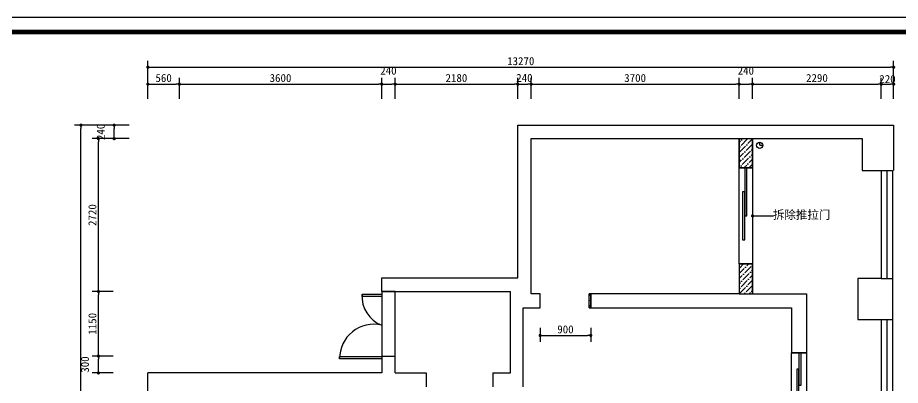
# Model space of a CAD drawing. Header units: millimetres. Extents: x -608935 to 90319, y -1318739 to -774154.
# Drawn here: x -165091 to -149385, y -807041 to -800497 of the extents above; entities that cross this region are included whole.
import ezdxf

# ---------------------------------------------------------------- set-up
doc = ezdxf.new("R2010")
doc.units = ezdxf.units.MM
doc.header["$PDMODE"] = 3
for name, color, linetype in [('250', 250, 'Continuous'), ('IFF_FURN', 30, 'Continuous'), ('layer 1', 7, 'Continuous')]:
    doc.layers.add(name, color=color, linetype=linetype)
doc.styles.get("Standard").update_dxf_attribs({"font": 'simhei.ttf'})
doc.styles.add('STYLE1', font='')
doc.styles.get('STYLE1').set_extended_font_data('SimSun')
doc.dimstyles.new('1-55', dxfattribs={"dimscale": 57, "dimtxt": 2.5, "dimasz": 1, "dimexe": 2, "dimexo": 0.625, "dimtad": 1, "dimdec": 0, "dimrnd": 5, "dimtxsty": 'Standard', "dimblk": 'DOT', "dimcen": 2.5, "dimclrd": 1, "dimclre": 1, "dimclrt": 2, "dimadec": 0, "dimazin": 0, "dimtfac": 1, "dimtdec": 0, "dimtmove": 2, "dimatfit": 3, "dimldrblk": 'DOT', "dimfxl": 1, "dimarcsym": 0})
pattern_1 = [(45, (-152253.776, -805410), (33.676, 123.4785), [158.75, -31.75, 0, -31.75])]

# ---------------------------------------------------------------- blocks, each defined once
blk = doc.blocks.new('_Dot')
at = {"color": 0, "linetype": 'ByBlock', "lineweight": -2}
blk.add_line((-0.5, 0), (-1, 0), dxfattribs=at)
at = {"color": 0, "linetype": 'ByBlock', "const_width": 0.5}
blk.add_lwpolyline([(-0.25, 0, 1), (0.25, 0, 1)], format="xyb", close=True, dxfattribs=at)
blk = doc.blocks.new('*D324')
at = {"layer": '250', "color": 1, "lineweight": -2}
for p, q in [((-162774, -801944), (-162774, -801566)), ((-162214, -801944), (-162214, -801566)), ((-162717, -801680), (-162271, -801680))]:
    blk.add_line(p, q, dxfattribs=at)
at = {"layer": 'Defpoints', "color": 0}
for p in [(-162214, -801680), (-162774, -801980), (-162214, -801980)]:
    blk.add_point(p, dxfattribs=at)
at = {"layer": '250', "color": 1, "lineweight": -2, "xscale": 57, "yscale": 57, "zscale": 57, "rotation": 180}
blk.add_blockref('_Dot', (-162774, -801680), dxfattribs=at)
at = {"layer": '250', "color": 1, "lineweight": -2, "xscale": 57, "yscale": 57, "zscale": 57}
blk.add_blockref('_Dot', (-162214, -801680), dxfattribs=at)
at = {"layer": '250', "color": 2, "insert": (-162494, -801572), "char_height": 142.5, "attachment_point": 5}
blk.add_mtext('560', dxfattribs=at)
blk = doc.blocks.new('*D325')
at = {"layer": '250', "color": 1, "lineweight": -2}
for p, q in [((-162214, -801944), (-162214, -801566)), ((-158614, -801944), (-158614, -801566)), ((-162157, -801680), (-158671, -801680))]:
    blk.add_line(p, q, dxfattribs=at)
at = {"layer": 'Defpoints', "color": 0}
for p in [(-158614, -801680), (-162214, -801980), (-158614, -801980)]:
    blk.add_point(p, dxfattribs=at)
at = {"layer": '250', "color": 1, "lineweight": -2, "xscale": 57, "yscale": 57, "zscale": 57, "rotation": 180}
blk.add_blockref('_Dot', (-162214, -801680), dxfattribs=at)
at = {"layer": '250', "color": 1, "lineweight": -2, "xscale": 57, "yscale": 57, "zscale": 57}
blk.add_blockref('_Dot', (-158614, -801680), dxfattribs=at)
at = {"layer": '250', "color": 2, "insert": (-160414, -801572), "char_height": 142.5, "attachment_point": 5}
blk.add_mtext('3600', dxfattribs=at)
blk = doc.blocks.new('*D326')
at = {"layer": '250', "color": 1, "lineweight": -2}
for p, q in [((-158614, -801944), (-158614, -801566)), ((-158374, -801944), (-158374, -801566)), ((-158557, -801680), (-158431, -801680))]:
    blk.add_line(p, q, dxfattribs=at)
at = {"layer": 'Defpoints', "color": 0}
for p in [(-158374, -801680), (-158614, -801980), (-158374, -801980)]:
    blk.add_point(p, dxfattribs=at)
at = {"layer": '250', "color": 1, "lineweight": -2, "xscale": 57, "yscale": 57, "zscale": 57, "rotation": 180}
blk.add_blockref('_Dot', (-158614, -801680), dxfattribs=at)
at = {"layer": '250', "color": 1, "lineweight": -2, "xscale": 57, "yscale": 57, "zscale": 57}
blk.add_blockref('_Dot', (-158374, -801680), dxfattribs=at)
at = {"layer": '250', "color": 2, "insert": (-158494, -801441), "char_height": 142.5, "attachment_point": 5}
blk.add_mtext('240', dxfattribs=at)
blk = doc.blocks.new('*D327')
at = {"layer": '250', "color": 1, "lineweight": -2}
for p, q in [((-158374, -801944), (-158374, -801566)), ((-156194, -801944), (-156194, -801566)), ((-158317, -801680), (-156251, -801680))]:
    blk.add_line(p, q, dxfattribs=at)
at = {"layer": 'Defpoints', "color": 0}
for p in [(-156194, -801680), (-158374, -801980), (-156194, -801980)]:
    blk.add_point(p, dxfattribs=at)
at = {"layer": '250', "color": 1, "lineweight": -2, "xscale": 57, "yscale": 57, "zscale": 57, "rotation": 180}
blk.add_blockref('_Dot', (-158374, -801680), dxfattribs=at)
at = {"layer": '250', "color": 1, "lineweight": -2, "xscale": 57, "yscale": 57, "zscale": 57}
blk.add_blockref('_Dot', (-156194, -801680), dxfattribs=at)
at = {"layer": '250', "color": 2, "insert": (-157284, -801572), "char_height": 142.5, "attachment_point": 5}
blk.add_mtext('2180', dxfattribs=at)
blk = doc.blocks.new('*D328')
at = {"layer": '250', "color": 1, "lineweight": -2}
for p, q in [((-156194, -801944), (-156194, -801566)), ((-155954, -801944), (-155954, -801566)), ((-156137, -801680), (-156011, -801680))]:
    blk.add_line(p, q, dxfattribs=at)
at = {"layer": 'Defpoints', "color": 0}
for p in [(-155954, -801680), (-156194, -801980), (-155954, -801980)]:
    blk.add_point(p, dxfattribs=at)
at = {"layer": '250', "color": 1, "lineweight": -2, "xscale": 57, "yscale": 57, "zscale": 57, "rotation": 180}
blk.add_blockref('_Dot', (-156194, -801680), dxfattribs=at)
at = {"layer": '250', "color": 1, "lineweight": -2, "xscale": 57, "yscale": 57, "zscale": 57}
blk.add_blockref('_Dot', (-155954, -801680), dxfattribs=at)
at = {"layer": '250', "color": 2, "insert": (-156074, -801570), "char_height": 142.5, "attachment_point": 5}
blk.add_mtext('240', dxfattribs=at)
blk = doc.blocks.new('*D329')
at = {"layer": '250', "color": 1, "lineweight": -2}
for p, q in [((-155954, -801944), (-155954, -801566)), ((-152254, -801944), (-152254, -801566)), ((-155897, -801680), (-152311, -801680))]:
    blk.add_line(p, q, dxfattribs=at)
at = {"layer": 'Defpoints', "color": 0}
for p in [(-152254, -801680), (-155954, -801980), (-152254, -801980)]:
    blk.add_point(p, dxfattribs=at)
at = {"layer": '250', "color": 1, "lineweight": -2, "xscale": 57, "yscale": 57, "zscale": 57, "rotation": 180}
blk.add_blockref('_Dot', (-155954, -801680), dxfattribs=at)
at = {"layer": '250', "color": 1, "lineweight": -2, "xscale": 57, "yscale": 57, "zscale": 57}
blk.add_blockref('_Dot', (-152254, -801680), dxfattribs=at)
at = {"layer": '250', "color": 2, "insert": (-154104, -801572), "char_height": 142.5, "attachment_point": 5}
blk.add_mtext('3700', dxfattribs=at)
blk = doc.blocks.new('*D330')
at = {"layer": '250', "color": 1, "lineweight": -2}
for p, q in [((-152254, -801944), (-152254, -801566)), ((-152014, -801944), (-152014, -801566)), ((-152197, -801680), (-152071, -801680))]:
    blk.add_line(p, q, dxfattribs=at)
at = {"layer": 'Defpoints', "color": 0}
for p in [(-152014, -801680), (-152254, -801980), (-152014, -801980)]:
    blk.add_point(p, dxfattribs=at)
at = {"layer": '250', "color": 1, "lineweight": -2, "xscale": 57, "yscale": 57, "zscale": 57, "rotation": 180}
blk.add_blockref('_Dot', (-152254, -801680), dxfattribs=at)
at = {"layer": '250', "color": 1, "lineweight": -2, "xscale": 57, "yscale": 57, "zscale": 57}
blk.add_blockref('_Dot', (-152014, -801680), dxfattribs=at)
at = {"layer": '250', "color": 2, "insert": (-152134, -801441), "char_height": 142.5, "attachment_point": 5}
blk.add_mtext('240', dxfattribs=at)
blk = doc.blocks.new('*D331')
at = {"layer": '250', "color": 1, "lineweight": -2}
for p, q in [((-152014, -801944), (-152014, -801566)), ((-149724, -801944), (-149724, -801566)), ((-151957, -801680), (-149781, -801680))]:
    blk.add_line(p, q, dxfattribs=at)
at = {"layer": 'Defpoints', "color": 0}
for p in [(-149724, -801680), (-152014, -801980), (-149724, -801980)]:
    blk.add_point(p, dxfattribs=at)
at = {"layer": '250', "color": 1, "lineweight": -2, "xscale": 57, "yscale": 57, "zscale": 57, "rotation": 180}
blk.add_blockref('_Dot', (-152014, -801680), dxfattribs=at)
at = {"layer": '250', "color": 1, "lineweight": -2, "xscale": 57, "yscale": 57, "zscale": 57}
blk.add_blockref('_Dot', (-149724, -801680), dxfattribs=at)
at = {"layer": '250', "color": 2, "insert": (-150869, -801572), "char_height": 142.5, "attachment_point": 5}
blk.add_mtext('2290', dxfattribs=at)
blk = doc.blocks.new('*D332')
at = {"layer": '250', "color": 1, "lineweight": -2}
for p, q in [((-149724, -801944), (-149724, -801566)), ((-149504, -801944), (-149504, -801566)), ((-149667, -801680), (-149561, -801680))]:
    blk.add_line(p, q, dxfattribs=at)
at = {"layer": 'Defpoints', "color": 0}
for p in [(-149504, -801680), (-149724, -801980), (-149504, -801980)]:
    blk.add_point(p, dxfattribs=at)
at = {"layer": '250', "color": 1, "lineweight": -2, "xscale": 57, "yscale": 57, "zscale": 57, "rotation": 180}
blk.add_blockref('_Dot', (-149724, -801680), dxfattribs=at)
at = {"layer": '250', "color": 1, "lineweight": -2, "xscale": 57, "yscale": 57, "zscale": 57}
blk.add_blockref('_Dot', (-149504, -801680), dxfattribs=at)
at = {"layer": '250', "color": 2, "insert": (-149614, -801590), "char_height": 142.5, "attachment_point": 5}
blk.add_mtext('220', dxfattribs=at)
blk = doc.blocks.new('*D333')
at = {"layer": '250', "color": 1, "lineweight": -2}
for p, q in [((-162774, -801909), (-162774, -801266)), ((-149504, -801909), (-149504, -801266)), ((-162717, -801380), (-149561, -801380))]:
    blk.add_line(p, q, dxfattribs=at)
at = {"layer": 'Defpoints', "color": 0}
for p in [(-149504, -801380), (-162774, -801944), (-149504, -801944)]:
    blk.add_point(p, dxfattribs=at)
at = {"layer": '250', "color": 1, "lineweight": -2, "xscale": 57, "yscale": 57, "zscale": 57, "rotation": 180}
blk.add_blockref('_Dot', (-162774, -801380), dxfattribs=at)
at = {"layer": '250', "color": 1, "lineweight": -2, "xscale": 57, "yscale": 57, "zscale": 57}
blk.add_blockref('_Dot', (-149504, -801380), dxfattribs=at)
at = {"layer": '250', "color": 2, "insert": (-156139, -801272), "char_height": 142.5, "attachment_point": 5}
blk.add_mtext('13270', dxfattribs=at)
blk = doc.blocks.new('*D347')
at = {"layer": '250', "color": 1, "lineweight": -2}
for p, q in [((-163389, -806520), (-163768, -806520)), ((-163654, -806763), (-163654, -806577)), ((-163389, -806820), (-163768, -806820))]:
    blk.add_line(p, q, dxfattribs=at)
at = {"layer": 'Defpoints', "color": 0}
for p in [(-163654, -806520), (-163354, -806520), (-163354, -806820)]:
    blk.add_point(p, dxfattribs=at)
at = {"layer": '250', "color": 1, "lineweight": -2, "xscale": 57, "yscale": 57, "zscale": 57}
for p, rotation in [((-163654, -806520), 90), ((-163654, -806820), 270)]:
    blk.add_blockref('_Dot', p, dxfattribs=dict(at, rotation=rotation))
at = {"layer": '250', "color": 2, "insert": (-163893, -806670), "char_height": 142.5, "attachment_point": 5, "rotation": 90}
blk.add_mtext('300', dxfattribs=at)
blk = doc.blocks.new('*D348')
at = {"layer": '250', "color": 1, "lineweight": -2}
for p, q in [((-163389, -805370), (-163768, -805370)), ((-163654, -806463), (-163654, -805427)), ((-163389, -806520), (-163768, -806520))]:
    blk.add_line(p, q, dxfattribs=at)
at = {"layer": 'Defpoints', "color": 0}
for p in [(-163654, -805370), (-163354, -805370), (-163354, -806520)]:
    blk.add_point(p, dxfattribs=at)
at = {"layer": '250', "color": 1, "lineweight": -2, "xscale": 57, "yscale": 57, "zscale": 57}
for p, rotation in [((-163654, -805370), 90), ((-163654, -806520), 270)]:
    blk.add_blockref('_Dot', p, dxfattribs=dict(at, rotation=rotation))
at = {"layer": '250', "color": 2, "insert": (-163761, -805945), "char_height": 142.5, "attachment_point": 5, "rotation": 90}
blk.add_mtext('1150', dxfattribs=at)
blk = doc.blocks.new('*D349')
at = {"layer": '250', "color": 1, "lineweight": -2}
for p, q in [((-163389, -802650), (-163768, -802650)), ((-163654, -805313), (-163654, -802707)), ((-163389, -805370), (-163768, -805370))]:
    blk.add_line(p, q, dxfattribs=at)
at = {"layer": 'Defpoints', "color": 0}
for p in [(-163654, -802650), (-163354, -802650), (-163354, -805370)]:
    blk.add_point(p, dxfattribs=at)
at = {"layer": '250', "color": 1, "lineweight": -2, "xscale": 57, "yscale": 57, "zscale": 57}
for p, rotation in [((-163654, -802650), 90), ((-163654, -805370), 270)]:
    blk.add_blockref('_Dot', p, dxfattribs=dict(at, rotation=rotation))
at = {"layer": '250', "color": 2, "insert": (-163761, -804010), "char_height": 142.5, "attachment_point": 5, "rotation": 90}
blk.add_mtext('2720', dxfattribs=at)
blk = doc.blocks.new('*D350')
at = {"layer": '250', "color": 1, "lineweight": -2}
for p, q in [((-163109, -802410), (-163488, -802410)), ((-163374, -802593), (-163374, -802467)), ((-163109, -802650), (-163488, -802650))]:
    blk.add_line(p, q, dxfattribs=at)
at = {"layer": 'Defpoints', "color": 0}
for p in [(-163374, -802410), (-163074, -802410), (-163074, -802650)]:
    blk.add_point(p, dxfattribs=at)
at = {"layer": '250', "color": 1, "lineweight": -2, "xscale": 57, "yscale": 57, "zscale": 57}
for p, rotation in [((-163374, -802410), 90), ((-163374, -802650), 270)]:
    blk.add_blockref('_Dot', p, dxfattribs=dict(at, rotation=rotation))
at = {"layer": '250', "color": 2, "insert": (-163613, -802530), "char_height": 142.5, "attachment_point": 5, "rotation": 90}
blk.add_mtext('240', dxfattribs=at)
blk = doc.blocks.new('*D351')
at = {"layer": '250', "color": 1, "lineweight": -2}
for p, q in [((-163389, -802410), (-164079, -802410)), ((-163965, -814643), (-163965, -802467)), ((-163389, -814700), (-164079, -814700))]:
    blk.add_line(p, q, dxfattribs=at)
at = {"layer": 'Defpoints', "color": 0}
for p in [(-163965, -802410), (-163354, -802410), (-163354, -814700)]:
    blk.add_point(p, dxfattribs=at)
at = {"layer": '250', "color": 1, "lineweight": -2, "xscale": 57, "yscale": 57, "zscale": 57}
for p, rotation in [((-163965, -802410), 90), ((-163965, -814700), 270)]:
    blk.add_blockref('_Dot', p, dxfattribs=dict(at, rotation=rotation))
at = {"layer": '250', "color": 2, "insert": (-164073, -808555), "char_height": 142.5, "attachment_point": 5, "rotation": 90}
blk.add_mtext('12290', dxfattribs=at)
blk = doc.blocks.new('A$C54AD448D')
blk.add_lwpolyline([(-240, 15583), (-22136, 15583), (-22136, 240), (-240, 240)], close=True)
at = {"layer": 'IFF_FURN'}
blk.add_lwpolyline([(0, 15823), (-22376, 15823), (-22376, 0), (0, 0)], close=True, dxfattribs=at)
at = {"layer": 'IFF_FURN', "color": 8, "const_width": 79.9}
blk.add_lwpolyline([(-22136, 15583), (-22136, 240), (-240, 240), (-240, 15583), (-22136, 15583)], dxfattribs=at)
blk = doc.blocks.new('*D470')
at = {"layer": '250', "color": 1, "lineweight": -2}
for p, q in [((-155794, -806017), (-155794, -806266)), ((-154894, -806017), (-154894, -806266)), ((-155737, -806152), (-154951, -806152))]:
    blk.add_line(p, q, dxfattribs=at)
at = {"layer": 'Defpoints', "color": 0}
for p in [(-155794, -805981), (-154894, -805981), (-154894, -806152)]:
    blk.add_point(p, dxfattribs=at)
at = {"layer": '250', "color": 1, "lineweight": -2, "xscale": 57, "yscale": 57, "zscale": 57, "rotation": 180}
blk.add_blockref('_Dot', (-155794, -806152), dxfattribs=at)
at = {"layer": '250', "color": 1, "lineweight": -2, "xscale": 57, "yscale": 57, "zscale": 57}
blk.add_blockref('_Dot', (-154894, -806152), dxfattribs=at)
at = {"layer": '250', "color": 2, "insert": (-155344, -806045), "char_height": 142.5, "attachment_point": 5}
blk.add_mtext('900', dxfattribs=at)

msp = doc.modelspace()

# ---------------------------------------------------------------- hatches: boundary and pattern name
h = msp.add_hatch()
h.set_pattern_fill('ANSI36', color=1, scale=20, style=0)
h.set_pattern_definition(pattern_1)
h.paths.add_polyline_path([(-152253.8, -802650), (-152013.8, -802650), (-152013.8, -803170), (-152253.8, -803170)])
h = msp.add_hatch()
h.set_pattern_fill('ANSI36', color=1, scale=20, style=0)
h.set_pattern_definition(pattern_1)
h.paths.add_polyline_path([(-152253.8, -805410), (-152013.8, -805410), (-152013.8, -804880), (-152253.8, -804880)])
h = msp.add_hatch()
h.set_pattern_fill('ANSI36', color=1, scale=20, style=0)
h.set_pattern_definition([(45, (-154908.776, -805535), (33.676, 123.48), [158.75, -31.75, 0, -31.75])])
h.paths.add_polyline_path([(-154893.8, -805660), (-154923.8, -805660), (-154923.8, -805410), (-154893.8, -805410)])

# ---------------------------------------------------------------- linework, layer by layer
at = {"layer": '250', "color": 0}
for p, q in [((-156193.8, -805130), (-156193.8, -802410)), ((-156193.8, -802410), (-149503.8, -802410)), ((-149503.8, -802410), (-149503.8, -803220)), ((-155953.8, -805410), (-155953.8, -802650)), ((-155953.8, -802650), (-152253.8, -802650)), ((-152253.8, -802650), (-152253.8, -803170)), ((-152013.8, -803170), (-152013.8, -802650)), ((-152013.8, -802650), (-150063.8, -802650)), ((-151887.2, -802768.9), (-151887.2, -802713.9)), ((-150063.8, -802650), (-150063.8, -803220)), ((-151887.2, -802768.9), (-151832.2, -802768.9)), ((-152253.8, -803170), (-152013.8, -803170)), ((-150063.8, -803220), (-149723.8, -803220)), ((-149723.8, -803220), (-149523.8, -803220)), ((-152253.8, -804880), (-152013.8, -804880)), ((-152253.8, -804880), (-152253.8, -805410)), ((-152013.8, -804880), (-152013.8, -805410)), ((-158613.8, -805130), (-156193.8, -805130)), ((-158613.8, -805370), (-158613.8, -805130)), ((-149723.8, -805140), (-150143.8, -805140)), ((-150143.8, -805140), (-150143.8, -805870)), ((-149723.8, -805140), (-149523.8, -805140)), ((-149523.8, -805140), (-149523.8, -805870)), ((-158613.8, -805370), (-158373.8, -805370)), ((-158373.8, -805370), (-156323.8, -805370)), ((-156323.8, -806820), (-156323.8, -805370)), ((-155793.8, -805410), (-155953.8, -805410)), ((-155793.8, -805660), (-155793.8, -805410)), ((-154923.8, -805660), (-154923.8, -805410)), ((-152253.8, -805410), (-154923.8, -805410)), ((-154893.8, -805660), (-154893.8, -805410)), ((-152013.8, -805410), (-151053.8, -805410)), ((-151053.8, -805410), (-151053.8, -806460)), ((-156093.8, -807070), (-156093.8, -805660)), ((-156093.8, -805660), (-155793.8, -805660)), ((-154923.8, -805660), (-151323.8, -805660)), ((-151323.8, -805660), (-151323.8, -806460)), ((-150143.8, -805870), (-149723.8, -805870)), ((-149723.8, -805870), (-149523.8, -805870)), ((-158613.8, -806520), (-158373.8, -806520)), ((-158613.8, -806520), (-158613.8, -806820)), ((-158373.8, -806820), (-158373.8, -806520)), ((-151053.8, -806460), (-151323.8, -806460)), ((-162773.8, -808280), (-162773.8, -806820)), ((-158613.8, -806820), (-162773.8, -806820)), ((-158373.8, -806820), (-157823.8, -806820)), ((-157823.8, -806820), (-157823.8, -807070)), ((-156633.8, -806820), (-156633.8, -807070)), ((-156633.8, -806820), (-156323.8, -806820))]:
    msp.add_line(p, q, dxfattribs=at)
at = {"layer": '250', "color": 1}
for p, q in [((-149723.8, -803220), (-149723.8, -805140)), ((-149523.8, -803220), (-149523.8, -805140)), ((-149723.8, -805870), (-149723.8, -809400)), ((-149523.8, -805870), (-149523.8, -809300))]:
    msp.add_line(p, q, dxfattribs=at)
for points in [[(-152253.8, -802650), (-152013.8, -802650), (-152013.8, -803170), (-152253.8, -803170)], [(-152253.8, -804880), (-152253.8, -803170), (-152013.8, -803170), (-152013.8, -804880)], [(-152253.8, -805410), (-152013.8, -805410), (-152013.8, -804880), (-152253.8, -804880)], [(-154893.8, -805660), (-154923.8, -805660), (-154923.8, -805410), (-154893.8, -805410)], [(-151323.8, -808770), (-151323.8, -806460), (-151053.8, -806460), (-151053.8, -808770)]]:
    msp.add_lwpolyline(points, close=True, dxfattribs=at)
at = {"layer": '250', "color": 2}
for points in [[(-152113.8, -804025), (-152113.8, -803170), (-152153.8, -803170), (-152153.8, -804025)], [(-152153.8, -804452.5), (-152153.8, -803597.5), (-152193.8, -803597.5), (-152193.8, -804452.5)], [(-158963.8, -805420), (-158613.8, -805420), (-158613.8, -805460), (-158963.8, -805460)], [(-159363.8, -806530), (-158613.8, -806530), (-158613.8, -806570), (-159363.8, -806570)], [(-151148.8, -807040), (-151148.8, -806460), (-151188.8, -806460), (-151188.8, -807040)], [(-151188.8, -807330), (-151188.8, -806750), (-151228.8, -806750), (-151228.8, -807330)]]:
    msp.add_lwpolyline(points, close=True, dxfattribs=at)
at = {"layer": '250', "color": 2, "const_width": 25}
for points in [[(-149623.8, -803220), (-149623.8, -805140)], [(-149623.8, -805870), (-149623.8, -809300)]]:
    msp.add_lwpolyline(points, dxfattribs=at)
at = {"layer": '250', "color": 251}
msp.add_lwpolyline([(-158613.8, -805370), (-158613.8, -806520), (-158373.8, -806520), (-158373.8, -805370)], close=True, dxfattribs=at)
at = {"layer": '250', "color": 0}
msp.add_circle((-151887.2, -802768.9), 55, dxfattribs=at)
at = {"layer": '250', "color": 1}
for centre, radius, start, end in [((-158415.3, -805457.4), 549.7, 176.1025, 248.83988), ((-158753.3, -806564.4), 610.5, 76.78965, 180.52996)]:
    msp.add_arc(centre, radius, start, end, dxfattribs=at)

# ---------------------------------------------------------------- block references
at = {"color": 7, "linetype": 'ByBlock', "xscale": 1.061146067193476, "yscale": 1.06114606722258, "zscale": 1.061146067202521}
msp.add_blockref('A$C54AD448D', (-142732.5, -817287), dxfattribs=at)

# ---------------------------------------------------------------- texts
at = {"layer": 'layer 1', "color": 44, "lineweight": 5, "insert": (-151652.9, -803930), "char_height": 150, "width": 4338.102, "attachment_point": 1, "style": 'STYLE1'}
msp.add_mtext('{\\C0;拆除推拉门}', dxfattribs=at)

# ---------------------------------------------------------------- dimensions: what is measured, and where the dimension line sits
at = {"layer": '250', "color": 0}
for base, p1, p2, picture, middle in [((-149503.8, -801380), (-162773.8, -801944.4), (-149503.8, -801944.4), '*D333', (-156138.8, -801272.3)), ((-152013.8, -801680), (-152253.8, -801980), (-152013.8, -801980), '*D330', (-152133.8, -801440.5)), ((-162213.8, -801680), (-162773.8, -801980), (-162213.8, -801980), '*D324', (-162493.8, -801572.3)), ((-158613.8, -801680), (-162213.8, -801980), (-158613.8, -801980), '*D325', (-160413.8, -801572.3)), ((-156193.8, -801680), (-158373.8, -801980), (-156193.8, -801980), '*D327', (-157283.8, -801572.3)), ((-152253.8, -801680), (-155953.8, -801980), (-152253.8, -801980), '*D329', (-154103.8, -801572.3)), ((-149723.8, -801680), (-152013.8, -801980), (-149723.8, -801980), '*D331', (-150868.8, -801572.3))]:
    dim = msp.add_linear_dim(base=base, p1=p1, p2=p2, dimstyle='1-55', dxfattribs=at)
    dim.commit()
    dim.dimension.update_dxf_attribs({"geometry": picture, "text_midpoint": middle})
for base, p1, p2, picture, middle in [((-158373.8, -801680), (-158613.8, -801980), (-158373.8, -801980), '*D326', (-158493.8, -801440.5)), ((-155953.8, -801680), (-156193.8, -801980), (-155953.8, -801980), '*D328', (-156073.8, -801570)), ((-149503.8, -801680), (-149723.8, -801980), (-149503.8, -801980), '*D332', (-149613.8, -801590))]:
    dim = msp.add_linear_dim(base=base, p1=p1, p2=p2, dimstyle='1-55', dxfattribs=at)
    dim.commit()
    dim.dimension.update_dxf_attribs({"geometry": picture, "text_midpoint": middle, "dimtype": 160})
for base, p1, p2, angle, picture, middle in [((-163965.3, -802410), (-163353.8, -814700), (-163353.8, -802410), 90, '*D351', (-164073, -808555)), ((-163373.8, -802410), (-163073.8, -802650), (-163073.8, -802410), 270, '*D350', (-163613.3, -802530)), ((-163653.8, -802650), (-163353.8, -805370), (-163353.8, -802650), 270, '*D349', (-163761.5, -804010)), ((-163653.8, -805370), (-163353.8, -806520), (-163353.8, -805370), 270, '*D348', (-163761.5, -805945)), ((-163653.8, -806520), (-163353.8, -806820), (-163353.8, -806520), 270, '*D347', (-163893.3, -806670))]:
    dim = msp.add_linear_dim(base=base, p1=p1, p2=p2, angle=angle, dimstyle='1-55', dxfattribs=at)
    dim.commit()
    dim.dimension.update_dxf_attribs({"geometry": picture, "text_midpoint": middle})
at = {"layer": '250', "color": 1}
dim = msp.add_linear_dim(base=(-154893.8, -806152.2), p1=(-155793.8, -805980.9), p2=(-154893.8, -805980.9), dimstyle='1-55', dxfattribs=at)
dim.commit()
dim.dimension.update_dxf_attribs({"geometry": '*D470', "text_midpoint": (-155343.8, -806044.6)})

# ---------------------------------------------------------------- leaders
msp.add_leader([(-152013.8, -804025), (-151642.9, -804025)], dimstyle='1-55', override={"dimgap": 0.625, "dimtad": 0}, dxfattribs=at)

doc.saveas('drawing.dxf')
